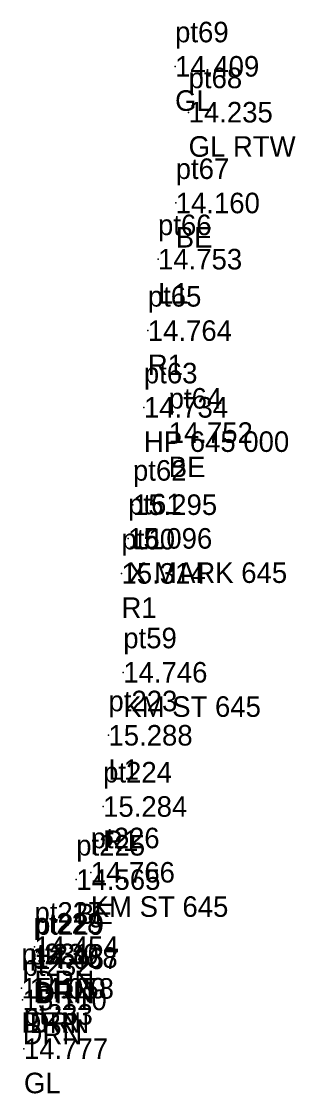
# Model space of a CAD drawing. Header units: metres. Extents: x 178081 to 737303, y 964681 to 975566.
# Drawn here: x 178574.46 to 178581.12, y 975441.31 to 975467.38 of the extents above; entities that cross this region are included whole.
import ezdxf

# ---------------------------------------------------------------- set-up
doc = ezdxf.new("R2010")
doc.units = ezdxf.units.M
doc.header["$MEASUREMENT"] = 0
doc.layers.add('SurveyPoint', color=4, linetype='Continuous', lineweight=0, true_color=0x00fffe)
doc.styles.get("Standard").update_dxf_attribs({"font": '', "height": 2.5})
doc.styles.get('Standard').set_extended_font_data('txt')

msp = doc.modelspace()

# ---------------------------------------------------------------- linework, layer by layer
at = {"layer": 'SurveyPoint'}
for p in [(178578.198, 975466.282, 14.409), (178578.527, 975465.166, 14.235), (178578.213, 975462.962, 14.16), (178577.783, 975461.596, 14.753), (178577.535, 975459.859, 14.764), (178577.44, 975457.989, 14.734), (178578.042, 975457.379, 14.752), (178577.175, 975455.626, 15.295), (178577.056, 975454.803, 15.096), (178576.896, 975453.955, 15.314), (178576.939, 975451.547, 14.746), (178576.579, 975450.019, 15.288), (178576.449, 975448.287, 15.284), (178576.148, 975446.684, 14.766), (178575.796, 975446.51, 14.565), (178574.782, 975444.878, 14.454), (178574.757, 975444.612, 14.458), (178574.796, 975444.584, 14.067), (178574.465, 975443.869, 15.12), (178574.666, 975443.863, 14.058), (178574.493, 975443.585, 15.11), (178574.526, 975442.394, 14.777)]:
    msp.add_point(p, dxfattribs=at)

# ---------------------------------------------------------------- texts
at = {"layer": 'SurveyPoint', "color": 7, "char_height": 0.5, "attachment_point": 4}
for s, insert, width in [('pt69\\P14.409\\PGL', (178578.198, 975466.282, 14.409), 3), ('pt68\\P14.235\\PGL RTW', (178578.527, 975465.166, 14.235), 3.5), ('pt67\\P14.160\\PBE', (178578.213, 975462.962, 14.16), 3), ('pt66\\P14.753\\PL1', (178577.783, 975461.596, 14.753), 3), ('pt65\\P14.764\\PR1', (178577.535, 975459.859, 14.764), 3), ('pt63\\P14.734\\PHP 645 000', (178577.44, 975457.989, 14.734), 5.5), ('pt64\\P14.752\\PBE', (178578.042, 975457.379, 14.752), 3), ('pt62\\P15.295\\PL1', (178577.175, 975455.626, 15.295), 3), ('pt61\\P15.096\\PX MARK 645', (178577.056, 975454.803, 15.096), 5.5), ('pt60\\P15.314\\PR1', (178576.896, 975453.955, 15.314), 3), ('pt59\\P14.746\\PKM ST 645', (178576.939, 975451.547, 14.746), 5), ('pt223\\P15.288\\PL1', (178576.579, 975450.019, 15.288), 3), ('pt224\\P15.284\\PR1', (178576.449, 975448.287, 15.284), 3), ('pt226\\P14.766\\PKM ST 645', (178576.148, 975446.684, 14.766), 5), ('pt225\\P14.565\\PBE', (178575.796, 975446.51, 14.565), 3), ('pt227\\P14.454\\PDRN', (178574.782, 975444.878, 14.454), 3), ('pt228\\P14.458\\PDRN', (178574.757, 975444.612, 14.458), 3), ('pt229\\P14.067\\PDRN', (178574.796, 975444.584, 14.067), 3), ('pt231\\P15.120\\PDRN', (178574.465, 975443.869, 15.12), 3), ('pt230\\P14.058\\PDRN', (178574.666, 975443.863, 14.058), 3), ('pt232\\P15.110\\PDRN', (178574.493, 975443.585, 15.11), 3), ('pt233\\P14.777\\PGL', (178574.526, 975442.394, 14.777), 3)]:
    msp.add_mtext(s, dxfattribs=dict(at, insert=insert, width=width))

doc.saveas('drawing.dxf')
